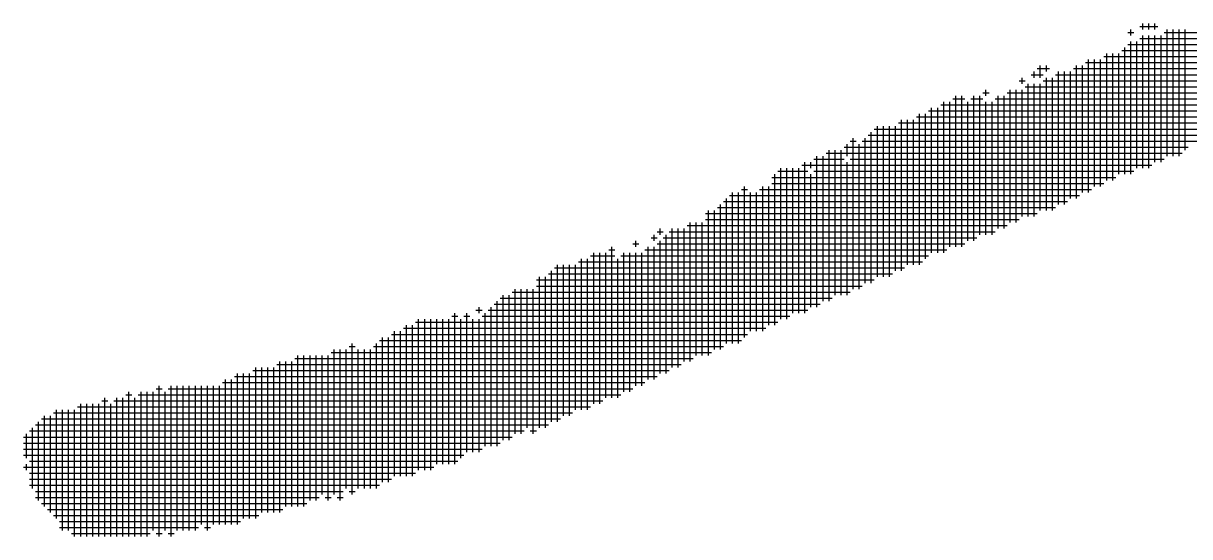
# Model space of a CAD drawing. Header units: feet. Extents: x 0 to 336400, y 0 to 237600.
# Drawn here: x 210912 to 211642, y 11930 to 12251 of the extents above; entities that cross this region are included whole.
import ezdxf

# ---------------------------------------------------------------- set-up
doc = ezdxf.new("R2010")
doc.units = ezdxf.units.FT
doc.header["$LTSCALE"] = 2200
doc.header["$MEASUREMENT"] = 0
doc.layers.add('CX-MISC', color=2, linetype='CONTINUOUS')

msp = doc.modelspace()

# ---------------------------------------------------------------- linework, layer by layer
at = {"layer": 'CX-MISC'}
for p, q in [((211613.16, 12247.42, 9817.04), (211613.16, 12251.2, 9817.04)), ((211616.94, 12247.42, 9817.04), (211616.94, 12251.2, 9817.04)), ((211620.72, 12247.42, 9817.04), (211620.72, 12251.2, 9817.04)), ((211603.71, 12245.53, 9817.04), (211607.49, 12245.53, 9817.04)), ((211605.6, 12243.64, 9817.04), (211605.6, 12247.42, 9817.04)), ((211611.27, 12249.31, 9817.04), (211622.61, 12249.31, 9817.04)), ((211613.16, 12160.48, 9817.04), (211613.16, 12243.64, 9817.04)), ((211616.94, 12160.48, 9817.04), (211616.94, 12243.64, 9817.04)), ((211620.72, 12164.26, 9817.04), (211620.72, 12243.64, 9817.04)), ((211624.5, 12164.26, 9817.04), (211624.5, 12243.64, 9817.04)), ((211626.39, 12245.53, 9817.04), (211819.17, 12245.53, 9817.04)), ((211628.28, 12168.04, 9817.04), (211628.28, 12247.42, 9817.04)), ((211632.06, 12168.04, 9817.04), (211632.06, 12247.42, 9817.04)), ((211635.84, 12168.04, 9817.04), (211635.84, 12247.42, 9817.04)), ((211639.62, 12171.82, 9817.04), (211639.62, 12247.42, 9817.04)), ((211601.82, 12156.7, 9817.04), (211601.82, 12236.08, 9817.04)), ((211603.71, 12237.97, 9817.04), (211804.05, 12237.97, 9817.04)), ((211605.6, 12156.7, 9817.04), (211605.6, 12239.86, 9817.04)), ((211609.38, 12160.48, 9817.04), (211609.38, 12239.86, 9817.04)), ((211611.27, 12241.75, 9817.04), (211815.39, 12241.75, 9817.04)), ((211579.14, 12145.36, 9817.04), (211579.14, 12228.52, 9817.04)), ((211582.92, 12149.14, 9817.04), (211582.92, 12228.52, 9817.04)), ((211586.7, 12149.14, 9817.04), (211586.7, 12228.52, 9817.04)), ((211588.59, 12230.41, 9817.04), (211788.93, 12230.41, 9817.04)), ((211590.48, 12152.92, 9817.04), (211590.48, 12232.3, 9817.04)), ((211594.26, 12152.92, 9817.04), (211594.26, 12232.3, 9817.04)), ((211598.04, 12156.7, 9817.04), (211598.04, 12232.3, 9817.04)), ((211599.93, 12234.19, 9817.04), (211796.49, 12234.19, 9817.04)), ((211547.01, 12222.85, 9817.04), (211554.57, 12222.85, 9817.04)), ((211548.9, 12217.18, 9817.04), (211548.9, 12224.74, 9817.04)), ((211552.68, 12220.96, 9817.04), (211552.68, 12224.74, 9817.04)), ((211569.69, 12222.85, 9817.04), (211766.25, 12222.85, 9817.04)), ((211571.58, 12141.58, 9817.04), (211571.58, 12224.74, 9817.04)), ((211575.36, 12145.36, 9817.04), (211575.36, 12224.74, 9817.04)), ((211577.25, 12226.63, 9817.04), (211777.59, 12226.63, 9817.04)), ((211535.67, 12215.29, 9817.04), (211539.45, 12215.29, 9817.04)), ((211537.56, 12213.4, 9817.04), (211537.56, 12217.18, 9817.04)), ((211543.23, 12219.07, 9817.04), (211550.79, 12219.07, 9817.04)), ((211545.12, 12217.18, 9817.04), (211545.12, 12220.96, 9817.04)), ((211550.79, 12215.29, 9817.04), (211747.35, 12215.29, 9817.04)), ((211552.68, 12134.02, 9817.04), (211552.68, 12217.18, 9817.04)), ((211556.46, 12134.02, 9817.04), (211556.46, 12217.18, 9817.04)), ((211558.35, 12219.07, 9817.04), (211758.69, 12219.07, 9817.04)), ((211560.24, 12137.8, 9817.04), (211560.24, 12220.96, 9817.04)), ((211564.02, 12137.8, 9817.04), (211564.02, 12220.96, 9817.04)), ((211567.8, 12141.58, 9817.04), (211567.8, 12220.96, 9817.04)), ((211512.99, 12207.73, 9817.04), (211516.77, 12207.73, 9817.04)), ((211514.88, 12205.84, 9817.04), (211514.88, 12209.62, 9817.04)), ((211528.11, 12207.73, 9817.04), (211728.45, 12207.73, 9817.04)), ((211530, 12126.46, 9817.04), (211530, 12209.62, 9817.04)), ((211533.78, 12126.46, 9817.04), (211533.78, 12209.62, 9817.04)), ((211537.56, 12130.24, 9817.04), (211537.56, 12209.62, 9817.04)), ((211539.45, 12211.51, 9817.04), (211732.23, 12211.51, 9817.04)), ((211541.34, 12130.24, 9817.04), (211541.34, 12213.4, 9817.04)), ((211545.12, 12130.24, 9817.04), (211545.12, 12213.4, 9817.04)), ((211548.9, 12134.02, 9817.04), (211548.9, 12213.4, 9817.04)), ((211486.53, 12200.17, 9817.04), (211709.55, 12200.17, 9817.04)), ((211488.42, 12107.56, 9817.04), (211488.42, 12202.06, 9817.04)), ((211492.2, 12111.34, 9817.04), (211492.2, 12202.06, 9817.04)), ((211494.09, 12203.95, 9817.04), (211501.65, 12203.95, 9817.04)), ((211495.98, 12111.34, 9817.04), (211495.98, 12205.84, 9817.04)), ((211499.76, 12111.34, 9817.04), (211499.76, 12205.84, 9817.04)), ((211503.54, 12115.12, 9817.04), (211503.54, 12202.06, 9817.04)), ((211505.43, 12203.95, 9817.04), (211512.99, 12203.95, 9817.04)), ((211507.32, 12115.12, 9817.04), (211507.32, 12205.84, 9817.04)), ((211511.1, 12118.9, 9817.04), (211511.1, 12205.84, 9817.04)), ((211514.88, 12118.9, 9817.04), (211514.88, 12202.06, 9817.04)), ((211518.66, 12118.9, 9817.04), (211518.66, 12202.06, 9817.04)), ((211520.55, 12203.95, 9817.04), (211720.89, 12203.95, 9817.04)), ((211522.44, 12122.68, 9817.04), (211522.44, 12205.84, 9817.04)), ((211526.22, 12122.68, 9817.04), (211526.22, 12205.84, 9817.04)), ((211471.41, 12192.61, 9817.04), (211690.65, 12192.61, 9817.04)), ((211473.3, 12100, 9817.04), (211473.3, 12194.5, 9817.04)), ((211477.08, 12103.78, 9817.04), (211477.08, 12194.5, 9817.04)), ((211478.97, 12196.39, 9817.04), (211701.99, 12196.39, 9817.04)), ((211480.86, 12107.56, 9817.04), (211480.86, 12198.28, 9817.04)), ((211484.64, 12107.56, 9817.04), (211484.64, 12198.28, 9817.04)), ((211444.95, 12185.05, 9817.04), (211671.75, 12185.05, 9817.04)), ((211446.84, 12092.44, 9817.04), (211446.84, 12186.94, 9817.04)), ((211450.62, 12092.44, 9817.04), (211450.62, 12186.94, 9817.04)), ((211454.4, 12092.44, 9817.04), (211454.4, 12186.94, 9817.04)), ((211458.18, 12096.22, 9817.04), (211458.18, 12186.94, 9817.04)), ((211460.07, 12188.83, 9817.04), (211683.09, 12188.83, 9817.04)), ((211461.96, 12096.22, 9817.04), (211461.96, 12190.72, 9817.04)), ((211465.74, 12100, 9817.04), (211465.74, 12190.72, 9817.04)), ((211469.52, 12100, 9817.04), (211469.52, 12190.72, 9817.04)), ((211429.83, 12177.49, 9817.04), (211433.61, 12177.49, 9817.04)), ((211431.72, 12084.88, 9817.04), (211431.72, 12179.38, 9817.04)), ((211437.39, 12177.49, 9817.04), (211649.07, 12177.49, 9817.04)), ((211439.28, 12088.66, 9817.04), (211439.28, 12179.38, 9817.04)), ((211441.17, 12181.27, 9817.04), (211664.19, 12181.27, 9817.04)), ((211443.06, 12088.66, 9817.04), (211443.06, 12183.16, 9817.04)), ((211414.71, 12169.93, 9817.04), (211637.73, 12169.93, 9817.04)), ((211416.6, 12077.32, 9817.04), (211416.6, 12171.82, 9817.04)), ((211420.38, 12081.1, 9817.04), (211420.38, 12171.82, 9817.04)), ((211424.16, 12081.1, 9817.04), (211424.16, 12171.82, 9817.04)), ((211426.05, 12173.71, 9817.04), (211641.51, 12173.71, 9817.04)), ((211427.94, 12168.04, 9817.04), (211427.94, 12175.6, 9817.04)), ((211435.5, 12084.88, 9817.04), (211435.5, 12175.6, 9817.04)), ((211401.48, 12069.76, 9817.04), (211401.48, 12164.26, 9817.04)), ((211405.26, 12160.48, 9817.04), (211405.26, 12164.26, 9817.04)), ((211407.15, 12166.15, 9817.04), (211426.05, 12166.15, 9817.04)), ((211409.04, 12073.54, 9817.04), (211409.04, 12168.04, 9817.04)), ((211412.82, 12077.32, 9817.04), (211412.82, 12168.04, 9817.04)), ((211427.94, 12081.1, 9817.04), (211427.94, 12164.26, 9817.04)), ((211429.83, 12166.15, 9817.04), (211626.39, 12166.15, 9817.04)), ((211382.58, 12062.2, 9817.04), (211382.58, 12156.7, 9817.04)), ((211384.47, 12158.59, 9817.04), (211403.37, 12158.59, 9817.04)), ((211386.36, 12065.98, 9817.04), (211386.36, 12160.48, 9817.04)), ((211390.14, 12065.98, 9817.04), (211390.14, 12160.48, 9817.04)), ((211393.92, 12069.76, 9817.04), (211393.92, 12160.48, 9817.04)), ((211397.7, 12069.76, 9817.04), (211397.7, 12160.48, 9817.04)), ((211399.59, 12162.37, 9817.04), (211618.83, 12162.37, 9817.04)), ((211405.26, 12073.54, 9817.04), (211405.26, 12156.7, 9817.04)), ((211407.15, 12158.59, 9817.04), (211607.49, 12158.59, 9817.04)), ((211363.68, 12054.64, 9817.04), (211363.68, 12149.14, 9817.04)), ((211375.02, 12058.42, 9817.04), (211375.02, 12149.14, 9817.04)), ((211378.8, 12062.2, 9817.04), (211378.8, 12149.14, 9817.04)), ((211380.69, 12154.81, 9817.04), (211596.15, 12154.81, 9817.04)), ((211380.69, 12151.03, 9817.04), (211588.59, 12151.03, 9817.04)), ((211352.34, 12050.86, 9817.04), (211352.34, 12141.58, 9817.04)), ((211354.23, 12143.47, 9817.04), (211573.47, 12143.47, 9817.04)), ((211356.12, 12050.86, 9817.04), (211356.12, 12145.36, 9817.04)), ((211359.9, 12050.86, 9817.04), (211359.9, 12145.36, 9817.04)), ((211361.79, 12147.25, 9817.04), (211365.57, 12147.25, 9817.04)), ((211367.46, 12058.42, 9817.04), (211367.46, 12145.36, 9817.04)), ((211371.24, 12058.42, 9817.04), (211371.24, 12145.36, 9817.04)), ((211373.13, 12147.25, 9817.04), (211581.03, 12147.25, 9817.04)), ((211341, 12043.3, 9817.04), (211341, 12134.02, 9817.04)), ((211344.78, 12047.08, 9817.04), (211344.78, 12134.02, 9817.04)), ((211346.67, 12135.91, 9817.04), (211558.35, 12135.91, 9817.04)), ((211348.56, 12047.08, 9817.04), (211348.56, 12137.8, 9817.04)), ((211350.45, 12139.69, 9817.04), (211565.91, 12139.69, 9817.04)), ((211329.66, 12039.52, 9817.04), (211329.66, 12126.46, 9817.04)), ((211333.44, 12043.3, 9817.04), (211333.44, 12126.46, 9817.04)), ((211337.22, 12043.3, 9817.04), (211337.22, 12126.46, 9817.04)), ((211339.11, 12132.13, 9817.04), (211547.01, 12132.13, 9817.04)), ((211339.11, 12128.35, 9817.04), (211535.67, 12128.35, 9817.04)), ((211306.98, 12115.12, 9817.04), (211306.98, 12118.9, 9817.04)), ((211308.87, 12120.79, 9817.04), (211312.65, 12120.79, 9817.04)), ((211310.76, 12118.9, 9817.04), (211310.76, 12122.68, 9817.04)), ((211314.54, 12031.96, 9817.04), (211314.54, 12118.9, 9817.04)), ((211316.43, 12120.79, 9817.04), (211520.55, 12120.79, 9817.04)), ((211318.32, 12035.74, 9817.04), (211318.32, 12122.68, 9817.04)), ((211322.1, 12035.74, 9817.04), (211322.1, 12122.68, 9817.04)), ((211325.88, 12039.52, 9817.04), (211325.88, 12122.68, 9817.04)), ((211327.77, 12124.57, 9817.04), (211528.11, 12124.57, 9817.04)), ((211293.75, 12113.23, 9817.04), (211297.53, 12113.23, 9817.04)), ((211295.64, 12111.34, 9817.04), (211295.64, 12115.12, 9817.04)), ((211305.09, 12117.01, 9817.04), (211308.87, 12117.01, 9817.04)), ((211308.87, 12113.23, 9817.04), (211501.65, 12113.23, 9817.04)), ((211310.76, 12031.96, 9817.04), (211310.76, 12115.12, 9817.04)), ((211312.65, 12117.01, 9817.04), (211509.21, 12117.01, 9817.04)), ((211267.29, 12105.67, 9817.04), (211282.41, 12105.67, 9817.04)), ((211269.18, 12013.06, 9817.04), (211269.18, 12107.56, 9817.04)), ((211272.96, 12013.06, 9817.04), (211272.96, 12107.56, 9817.04)), ((211276.74, 12016.84, 9817.04), (211276.74, 12107.56, 9817.04)), ((211278.63, 12109.45, 9817.04), (211282.41, 12109.45, 9817.04)), ((211280.52, 12016.84, 9817.04), (211280.52, 12111.34, 9817.04)), ((211286.19, 12105.67, 9817.04), (211478.97, 12105.67, 9817.04)), ((211288.08, 12020.62, 9817.04), (211288.08, 12107.56, 9817.04)), ((211291.86, 12020.62, 9817.04), (211291.86, 12107.56, 9817.04)), ((211295.64, 12024.4, 9817.04), (211295.64, 12107.56, 9817.04)), ((211299.42, 12024.4, 9817.04), (211299.42, 12107.56, 9817.04)), ((211301.31, 12109.45, 9817.04), (211490.31, 12109.45, 9817.04)), ((211303.2, 12028.18, 9817.04), (211303.2, 12111.34, 9817.04)), ((211306.98, 12028.18, 9817.04), (211306.98, 12111.34, 9817.04)), ((211244.61, 12098.11, 9817.04), (211463.85, 12098.11, 9817.04)), ((211246.5, 12001.72, 9817.04), (211246.5, 12100, 9817.04)), ((211250.28, 12005.5, 9817.04), (211250.28, 12100, 9817.04)), ((211254.06, 12005.5, 9817.04), (211254.06, 12100, 9817.04)), ((211257.84, 12009.28, 9817.04), (211257.84, 12100, 9817.04)), ((211259.73, 12101.89, 9817.04), (211475.19, 12101.89, 9817.04)), ((211261.62, 12009.28, 9817.04), (211261.62, 12103.78, 9817.04)), ((211265.4, 12009.28, 9817.04), (211265.4, 12103.78, 9817.04)), ((211284.3, 12016.84, 9817.04), (211284.3, 12103.78, 9817.04)), ((211233.27, 12090.55, 9817.04), (211444.95, 12090.55, 9817.04)), ((211235.16, 11997.94, 9817.04), (211235.16, 12092.44, 9817.04)), ((211238.94, 11997.94, 9817.04), (211238.94, 12092.44, 9817.04)), ((211240.83, 12094.33, 9817.04), (211456.29, 12094.33, 9817.04)), ((211242.72, 12001.72, 9817.04), (211242.72, 12096.22, 9817.04)), ((211218.15, 12082.99, 9817.04), (211429.83, 12082.99, 9817.04)), ((211220.04, 11994.16, 9817.04), (211220.04, 12084.88, 9817.04)), ((211223.82, 11994.16, 9817.04), (211223.82, 12084.88, 9817.04)), ((211227.6, 11997.94, 9817.04), (211227.6, 12084.88, 9817.04)), ((211231.38, 11994.16, 9817.04), (211231.38, 12084.88, 9817.04)), ((211233.27, 12086.77, 9817.04), (211437.39, 12086.77, 9817.04)), ((211206.81, 12075.43, 9817.04), (211410.93, 12075.43, 9817.04)), ((211208.7, 11986.6, 9817.04), (211208.7, 12077.32, 9817.04)), ((211210.59, 12079.21, 9817.04), (211418.49, 12079.21, 9817.04)), ((211212.48, 11990.38, 9817.04), (211212.48, 12081.1, 9817.04)), ((211216.26, 11990.38, 9817.04), (211216.26, 12081.1, 9817.04)), ((211180.35, 12067.87, 9817.04), (211184.13, 12067.87, 9817.04)), ((211182.24, 11975.26, 9817.04), (211182.24, 12069.76, 9817.04)), ((211187.91, 12067.87, 9817.04), (211191.69, 12067.87, 9817.04)), ((211189.8, 11982.82, 9817.04), (211189.8, 12069.76, 9817.04)), ((211195.47, 12071.65, 9817.04), (211199.25, 12071.65, 9817.04)), ((211197.36, 12069.76, 9817.04), (211197.36, 12073.54, 9817.04)), ((211199.25, 12067.87, 9817.04), (211392.03, 12067.87, 9817.04)), ((211201.14, 11986.6, 9817.04), (211201.14, 12069.76, 9817.04)), ((211203.03, 12071.65, 9817.04), (211403.37, 12071.65, 9817.04)), ((211204.92, 11986.6, 9817.04), (211204.92, 12073.54, 9817.04)), ((211150.11, 12060.31, 9817.04), (211376.91, 12060.31, 9817.04)), ((211152, 11967.7, 9817.04), (211152, 12062.2, 9817.04)), ((211155.78, 11967.7, 9817.04), (211155.78, 12062.2, 9817.04)), ((211157.67, 12064.09, 9817.04), (211384.47, 12064.09, 9817.04)), ((211159.56, 11971.48, 9817.04), (211159.56, 12065.98, 9817.04)), ((211163.34, 11971.48, 9817.04), (211163.34, 12065.98, 9817.04)), ((211167.12, 11971.48, 9817.04), (211167.12, 12065.98, 9817.04)), ((211170.9, 11975.26, 9817.04), (211170.9, 12065.98, 9817.04)), ((211174.68, 11975.26, 9817.04), (211174.68, 12065.98, 9817.04)), ((211178.46, 11975.26, 9817.04), (211178.46, 12065.98, 9817.04)), ((211186.02, 11979.04, 9817.04), (211186.02, 12065.98, 9817.04)), ((211193.58, 11982.82, 9817.04), (211193.58, 12065.98, 9817.04)), ((211197.36, 11982.82, 9817.04), (211197.36, 12065.98, 9817.04)), ((211136.88, 11963.92, 9817.04), (211136.88, 12054.64, 9817.04)), ((211140.66, 11963.92, 9817.04), (211140.66, 12054.64, 9817.04)), ((211142.55, 12056.53, 9817.04), (211365.57, 12056.53, 9817.04)), ((211144.44, 11967.7, 9817.04), (211144.44, 12058.42, 9817.04)), ((211148.22, 11967.7, 9817.04), (211148.22, 12058.42, 9817.04)), ((211106.64, 11956.36, 9817.04), (211106.64, 12047.08, 9817.04)), ((211110.42, 11952.58, 9817.04), (211110.42, 12047.08, 9817.04)), ((211114.2, 11960.14, 9817.04), (211114.2, 12047.08, 9817.04)), ((211116.09, 12048.97, 9817.04), (211119.87, 12048.97, 9817.04)), ((211117.98, 11956.36, 9817.04), (211117.98, 12050.86, 9817.04)), ((211121.76, 11960.14, 9817.04), (211121.76, 12047.08, 9817.04)), ((211125.54, 11960.14, 9817.04), (211125.54, 12047.08, 9817.04)), ((211129.32, 11960.14, 9817.04), (211129.32, 12047.08, 9817.04)), ((211131.21, 12048.97, 9817.04), (211350.45, 12048.97, 9817.04)), ((211133.1, 11960.14, 9817.04), (211133.1, 12050.86, 9817.04)), ((211134.99, 12052.75, 9817.04), (211361.79, 12052.75, 9817.04)), ((211072.62, 11945.02, 9817.04), (211072.62, 12039.52, 9817.04)), ((211076.4, 11948.8, 9817.04), (211076.4, 12039.52, 9817.04)), ((211080.18, 11948.8, 9817.04), (211080.18, 12039.52, 9817.04)), ((211082.07, 12041.41, 9817.04), (211331.55, 12041.41, 9817.04)), ((211083.96, 11948.8, 9817.04), (211083.96, 12043.3, 9817.04)), ((211087.74, 11948.8, 9817.04), (211087.74, 12043.3, 9817.04)), ((211091.52, 11952.58, 9817.04), (211091.52, 12043.3, 9817.04)), ((211095.3, 11952.58, 9817.04), (211095.3, 12043.3, 9817.04)), ((211099.08, 11956.36, 9817.04), (211099.08, 12043.3, 9817.04)), ((211102.86, 11952.58, 9817.04), (211102.86, 12043.3, 9817.04)), ((211104.75, 12045.19, 9817.04), (211342.89, 12045.19, 9817.04)), ((211046.16, 11937.46, 9817.04), (211046.16, 12031.96, 9817.04)), ((211049.94, 11941.24, 9817.04), (211049.94, 12031.96, 9817.04)), ((211053.72, 11941.24, 9817.04), (211053.72, 12031.96, 9817.04)), ((211055.61, 12033.85, 9817.04), (211316.43, 12033.85, 9817.04)), ((211057.5, 11941.24, 9817.04), (211057.5, 12035.74, 9817.04)), ((211061.28, 11945.02, 9817.04), (211061.28, 12035.74, 9817.04)), ((211065.06, 11945.02, 9817.04), (211065.06, 12035.74, 9817.04)), ((211068.84, 11945.02, 9817.04), (211068.84, 12035.74, 9817.04)), ((211070.73, 12037.63, 9817.04), (211323.99, 12037.63, 9817.04)), ((210997.02, 11929.9, 9817.04), (210997.02, 12024.4, 9817.04)), ((211004.58, 11929.9, 9817.04), (211004.58, 12024.4, 9817.04)), ((211008.36, 11933.68, 9817.04), (211008.36, 12024.4, 9817.04)), ((211012.14, 11933.68, 9817.04), (211012.14, 12024.4, 9817.04)), ((211015.92, 11933.68, 9817.04), (211015.92, 12024.4, 9817.04)), ((211019.7, 11933.68, 9817.04), (211019.7, 12024.4, 9817.04)), ((211023.48, 11937.46, 9817.04), (211023.48, 12024.4, 9817.04)), ((211027.26, 11933.68, 9817.04), (211027.26, 12024.4, 9817.04)), ((211031.04, 11937.46, 9817.04), (211031.04, 12024.4, 9817.04)), ((211034.82, 11937.46, 9817.04), (211034.82, 12024.4, 9817.04)), ((211036.71, 12026.29, 9817.04), (211301.31, 12026.29, 9817.04)), ((211038.6, 11937.46, 9817.04), (211038.6, 12028.18, 9817.04)), ((211042.38, 11937.46, 9817.04), (211042.38, 12028.18, 9817.04)), ((211044.27, 12030.07, 9817.04), (211308.87, 12030.07, 9817.04)), ((210963, 11929.9, 9817.04), (210963, 12016.84, 9817.04)), ((210970.56, 11929.9, 9817.04), (210970.56, 12016.84, 9817.04)), ((210974.34, 11929.9, 9817.04), (210974.34, 12016.84, 9817.04)), ((210976.23, 12018.73, 9817.04), (210980.01, 12018.73, 9817.04)), ((210978.12, 11929.9, 9817.04), (210978.12, 12020.62, 9817.04)), ((210981.9, 11929.9, 9817.04), (210981.9, 12016.84, 9817.04)), ((210983.79, 12018.73, 9817.04), (211286.19, 12018.73, 9817.04)), ((210985.68, 11929.9, 9817.04), (210985.68, 12020.62, 9817.04)), ((210989.46, 11929.9, 9817.04), (210989.46, 12020.62, 9817.04)), ((210993.24, 11933.68, 9817.04), (210993.24, 12020.62, 9817.04)), ((210995.13, 12022.51, 9817.04), (210998.91, 12022.51, 9817.04)), ((211000.8, 11933.68, 9817.04), (211000.8, 12020.62, 9817.04)), ((211002.69, 12022.51, 9817.04), (211293.75, 12022.51, 9817.04)), ((210932.76, 11941.24, 9817.04), (210932.76, 12009.28, 9817.04)), ((210936.54, 11933.68, 9817.04), (210936.54, 12009.28, 9817.04)), ((210940.32, 11933.68, 9817.04), (210940.32, 12009.28, 9817.04)), ((210944.1, 11929.9, 9817.04), (210944.1, 12009.28, 9817.04)), ((210945.99, 12011.17, 9817.04), (211267.29, 12011.17, 9817.04)), ((210947.88, 11929.9, 9817.04), (210947.88, 12013.06, 9817.04)), ((210951.66, 11929.9, 9817.04), (210951.66, 12013.06, 9817.04)), ((210955.44, 11929.9, 9817.04), (210955.44, 12013.06, 9817.04)), ((210959.22, 11929.9, 9817.04), (210959.22, 12013.06, 9817.04)), ((210961.11, 12014.95, 9817.04), (210964.89, 12014.95, 9817.04)), ((210966.78, 11929.9, 9817.04), (210966.78, 12013.06, 9817.04)), ((210968.67, 12014.95, 9817.04), (211274.85, 12014.95, 9817.04)), ((210923.31, 12003.61, 9817.04), (211248.39, 12003.61, 9817.04)), ((210925.2, 11948.8, 9817.04), (210925.2, 12005.5, 9817.04)), ((210928.98, 11945.02, 9817.04), (210928.98, 12005.5, 9817.04)), ((210930.87, 12007.39, 9817.04), (211255.95, 12007.39, 9817.04)), ((210915.75, 11996.05, 9817.04), (211225.71, 11996.05, 9817.04)), ((210917.64, 11960.14, 9817.04), (210917.64, 11997.94, 9817.04)), ((210919.53, 11999.83, 9817.04), (211240.83, 11999.83, 9817.04)), ((210921.42, 11952.58, 9817.04), (210921.42, 12001.72, 9817.04)), ((211229.49, 11996.05, 9817.04), (211233.27, 11996.05, 9817.04)), ((210911.97, 11992.27, 9817.04), (211218.15, 11992.27, 9817.04)), ((210911.97, 11988.49, 9817.04), (211210.59, 11988.49, 9817.04)), ((210913.86, 11979.04, 9817.04), (210913.86, 11994.16, 9817.04)), ((210911.97, 11984.71, 9817.04), (211199.25, 11984.71, 9817.04)), ((210911.97, 11980.93, 9817.04), (211187.91, 11980.93, 9817.04)), ((210911.97, 11973.37, 9817.04), (211169.01, 11973.37, 9817.04)), ((210913.86, 11971.48, 9817.04), (210913.86, 11975.26, 9817.04)), ((210915.75, 11977.15, 9817.04), (211184.13, 11977.15, 9817.04)), ((210915.75, 11969.59, 9817.04), (211157.67, 11969.59, 9817.04)), ((210915.75, 11965.81, 9817.04), (211142.55, 11965.81, 9817.04)), ((210915.75, 11962.03, 9817.04), (211134.99, 11962.03, 9817.04)), ((210919.53, 11958.25, 9817.04), (211112.31, 11958.25, 9817.04)), ((211116.09, 11958.25, 9817.04), (211119.87, 11958.25, 9817.04)), ((210919.53, 11954.47, 9817.04), (211097.19, 11954.47, 9817.04)), ((211100.97, 11954.47, 9817.04), (211104.75, 11954.47, 9817.04)), ((211108.53, 11954.47, 9817.04), (211112.31, 11954.47, 9817.04)), ((210923.31, 11950.69, 9817.04), (211089.63, 11950.69, 9817.04)), ((210927.09, 11946.91, 9817.04), (211074.51, 11946.91, 9817.04)), ((210930.87, 11943.13, 9817.04), (211059.39, 11943.13, 9817.04)), ((210934.65, 11939.35, 9817.04), (211048.05, 11939.35, 9817.04)), ((210934.65, 11935.57, 9817.04), (211021.59, 11935.57, 9817.04)), ((210942.21, 11931.79, 9817.04), (210991.35, 11931.79, 9817.04)), ((210995.13, 11931.79, 9817.04), (210998.91, 11931.79, 9817.04)), ((211002.69, 11931.79, 9817.04), (211006.47, 11931.79, 9817.04)), ((211025.37, 11935.57, 9817.04), (211029.15, 11935.57, 9817.04))]:
    msp.add_line(p, q, dxfattribs=at)

doc.saveas('drawing.dxf')
